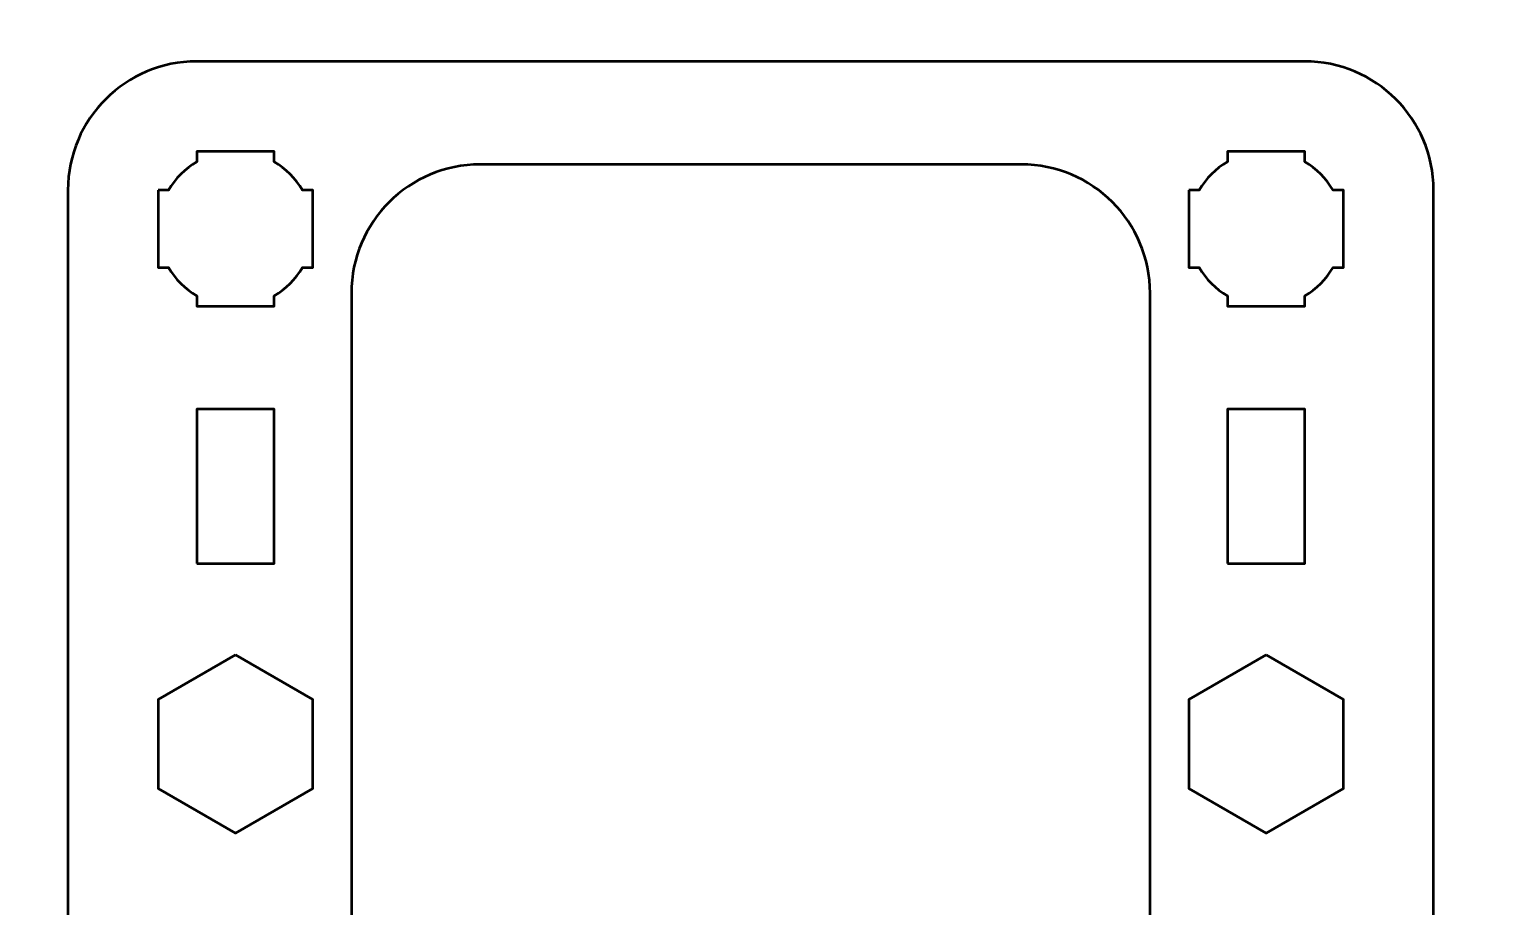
# Model space of a CAD drawing. Header units: centimetres. Extents: x -21 to 0, y -29.7 to 0.
# Drawn here: x -11.4 to -5.71, y -26.28 to -22.88 of the extents above; entities that cross this region are included whole.
import ezdxf

# ---------------------------------------------------------------- set-up
doc = ezdxf.new("R2010")
doc.units = ezdxf.units.CM
doc.header["$MEASUREMENT"] = 0
doc.layers.add('Layer 1', color=7, linetype='Continuous')

msp = doc.modelspace()

# ---------------------------------------------------------------- linework, layer by layer
at = {"layer": 'Layer 1', "lineweight": 53}
for points in [[(-10.75, -24.95), (-10.45, -24.95), (-10.45, -24.35), (-10.75, -24.35), (-10.75, -24.95)], [(-6.75, -24.95), (-6.45, -24.95), (-6.45, -24.35), (-6.75, -24.35), (-6.75, -24.95)]]:
    msp.add_lwpolyline(points, close=True, dxfattribs=at)
at = {"layer": 'Layer 1', "color": 1, "lineweight": 53}
msp.add_open_spline([(-21.00003, -29.19995), (-21.00003, -29.19995), (-21.00003, -2.89992), (-21.00003, -2.89992), (-21.00003, -2.89992), (-21.00003, -2.81709), (-20.93286, -2.74992), (-20.85003, -2.74992), (-20.85003, -2.74992), (-20.7672, -2.74992), (-20.70003, -2.68275), (-20.70003, -2.59992), (-20.70003, -2.59992), (-20.70003, -2.51709), (-20.7672, -2.44992), (-20.85003, -2.44992), (-20.85003, -2.44992), (-20.93286, -2.44992), (-21.00003, -2.38275), (-21.00003, -2.29992), (-21.00003, -2.29992), (-21.00003, -2.21709), (-20.93286, -2.14992), (-20.85003, -2.14992), (-20.85003, -2.14992), (-20.7672, -2.14992), (-20.70003, -2.08275), (-20.70003, -1.99992), (-20.70003, -1.99992), (-20.70003, -1.91709), (-20.7672, -1.84992), (-20.85003, -1.84992), (-20.85003, -1.84992), (-20.93286, -1.84992), (-21.00003, -1.78275), (-21.00003, -1.69992), (-21.00003, -1.69992), (-21.00003, -1.61709), (-20.93286, -1.54992), (-20.85003, -1.54992), (-20.85003, -1.54992), (-20.7672, -1.54992), (-20.70003, -1.48275), (-20.70003, -1.39992), (-20.70003, -1.39992), (-20.70003, -1.31709), (-20.7672, -1.24992), (-20.85003, -1.24992), (-20.85003, -1.24992), (-20.93286, -1.24992), (-21.00003, -1.18275), (-21.00003, -1.09992), (-21.00003, -1.09992), (-21.00003, -1.09992), (-21.00003, -0.49992), (-21.00003, -0.49992), (-21.00003, -0.49992), (-21.00003, -0.22295), (-20.77694, 0.00004), (-20.49994, 0.00004), (-20.49994, 0.00004), (-20.49994, 0.00004), (-0.50008, 0.00004), (-0.50008, 0.00004), (-0.50008, 0.00004), (-0.22294, 0.00004), (0.00002, -0.22295), (0.00002, -0.49992), (0.00002, -0.49992), (0.00002, -0.49992), (0.00002, -29.19995), (0.00002, -29.19995), (0.00002, -29.19995), (0.00002, -29.47695), (-0.22294, -29.70004), (-0.50008, -29.70004), (-0.50008, -29.70004), (-0.50008, -29.70004), (-20.49994, -29.70004), (-20.49994, -29.70004), (-20.49994, -29.70004), (-20.77694, -29.70004), (-21.00003, -29.47695), (-21.00003, -29.19995)], degree=3, knots=[0, 0, 0, 0, 0.047619, 0.047619, 0.047619, 0.047619, 0.0952381, 0.0952381, 0.0952381, 0.0952381, 0.1428571, 0.1428571, 0.1428571, 0.1428571, 0.1904762, 0.1904762, 0.1904762, 0.1904762, 0.2380952, 0.2380952, 0.2380952, 0.2380952, 0.2857143, 0.2857143, 0.2857143, 0.2857143, 0.3333333, 0.3333333, 0.3333333, 0.3333333, 0.3809524, 0.3809524, 0.3809524, 0.3809524, 0.4285714, 0.4285714, 0.4285714, 0.4285714, 0.4761905, 0.4761905, 0.4761905, 0.4761905, 0.5238095, 0.5238095, 0.5238095, 0.5238095, 0.5714286, 0.5714286, 0.5714286, 0.5714286, 0.6190476, 0.6190476, 0.6190476, 0.6190476, 0.6666667, 0.6666667, 0.6666667, 0.6666667, 0.7142857, 0.7142857, 0.7142857, 0.7142857, 0.7619048, 0.7619048, 0.7619048, 0.7619048, 0.8095238, 0.8095238, 0.8095238, 0.8095238, 0.8571429, 0.8571429, 0.8571429, 0.8571429, 0.9047619, 0.9047619, 0.9047619, 0.9047619, 0.952381, 0.952381, 0.952381, 0.952381, 1, 1, 1, 1], dxfattribs=at)
at = {"layer": 'Layer 1', "color": 3, "lineweight": 53}
msp.add_open_spline([(-11.25, -27.8), (-11.25, -27.8), (-11.25, -23.5), (-11.25, -23.5), (-11.25, -23.5), (-11.25, -23.22391), (-11.02609, -23), (-10.75, -23), (-10.75, -23), (-10.75, -23), (-6.45, -23), (-6.45, -23), (-6.45, -23), (-6.17391, -23), (-5.95, -23.22391), (-5.95, -23.5), (-5.95, -23.5), (-5.95, -23.5), (-5.95, -27.8), (-5.95, -27.8), (-5.95, -27.8), (-5.95, -28.07609), (-6.17391, -28.3), (-6.45, -28.3), (-6.45, -28.3), (-6.45, -28.3), (-10.75, -28.3), (-10.75, -28.3), (-10.75, -28.3), (-11.02609, -28.3), (-11.25, -28.07609), (-11.25, -27.8)], degree=3, knots=[0, 0, 0, 0, 0.125, 0.125, 0.125, 0.125, 0.25, 0.25, 0.25, 0.25, 0.375, 0.375, 0.375, 0.375, 0.5, 0.5, 0.5, 0.5, 0.625, 0.625, 0.625, 0.625, 0.75, 0.75, 0.75, 0.75, 0.875, 0.875, 0.875, 0.875, 1, 1, 1, 1], dxfattribs=at)
at = {"layer": 'Layer 1', "lineweight": 53}
for points, knots in [([(-10.9, -23.5), (-10.9, -23.5), (-10.85985, -23.5), (-10.85985, -23.5), (-10.85985, -23.5), (-10.8335, -23.45447), (-10.79553, -23.4165), (-10.75, -23.39015), (-10.75, -23.39015), (-10.75, -23.39015), (-10.75, -23.35), (-10.75, -23.35), (-10.75, -23.35), (-10.75, -23.35), (-10.6, -23.35), (-10.6, -23.35), (-10.6, -23.35), (-10.6, -23.35), (-10.45, -23.35), (-10.45, -23.35), (-10.45, -23.35), (-10.45, -23.35), (-10.45, -23.39015), (-10.45, -23.39015), (-10.45, -23.39015), (-10.40447, -23.4165), (-10.3665, -23.45447), (-10.34015, -23.5), (-10.34015, -23.5), (-10.34015, -23.5), (-10.3, -23.5), (-10.3, -23.5), (-10.3, -23.5), (-10.3, -23.5), (-10.3, -23.65), (-10.3, -23.65), (-10.3, -23.65), (-10.3, -23.65), (-10.3, -23.8), (-10.3, -23.8), (-10.3, -23.8), (-10.3, -23.8), (-10.34015, -23.8), (-10.34015, -23.8), (-10.34015, -23.8), (-10.3665, -23.84553), (-10.40447, -23.8835), (-10.45, -23.90985), (-10.45, -23.90985), (-10.45, -23.90985), (-10.45, -23.95), (-10.45, -23.95), (-10.45, -23.95), (-10.45, -23.95), (-10.6, -23.95), (-10.6, -23.95), (-10.6, -23.95), (-10.6, -23.95), (-10.75, -23.95), (-10.75, -23.95), (-10.75, -23.95), (-10.75, -23.95), (-10.75, -23.90985), (-10.75, -23.90985), (-10.75, -23.90985), (-10.79553, -23.8835), (-10.8335, -23.84553), (-10.85985, -23.8), (-10.85985, -23.8), (-10.85985, -23.8), (-10.9, -23.8), (-10.9, -23.8), (-10.9, -23.8), (-10.9, -23.8), (-10.9, -23.65), (-10.9, -23.65), (-10.9, -23.65), (-10.9, -23.65), (-10.9, -23.5), (-10.9, -23.5)], [0, 0, 0, 0, 0.05, 0.05, 0.05, 0.05, 0.1, 0.1, 0.1, 0.1, 0.15, 0.15, 0.15, 0.15, 0.2, 0.2, 0.2, 0.2, 0.25, 0.25, 0.25, 0.25, 0.3, 0.3, 0.3, 0.3, 0.35, 0.35, 0.35, 0.35, 0.4, 0.4, 0.4, 0.4, 0.45, 0.45, 0.45, 0.45, 0.5, 0.5, 0.5, 0.5, 0.55, 0.55, 0.55, 0.55, 0.6, 0.6, 0.6, 0.6, 0.65, 0.65, 0.65, 0.65, 0.7, 0.7, 0.7, 0.7, 0.75, 0.75, 0.75, 0.75, 0.8, 0.8, 0.8, 0.8, 0.85, 0.85, 0.85, 0.85, 0.9, 0.9, 0.9, 0.9, 0.95, 0.95, 0.95, 0.95, 1, 1, 1, 1]), ([(-6.9, -23.5), (-6.9, -23.5), (-6.85985, -23.5), (-6.85985, -23.5), (-6.85985, -23.5), (-6.8335, -23.45447), (-6.79553, -23.4165), (-6.75, -23.39015), (-6.75, -23.39015), (-6.75, -23.39015), (-6.75, -23.35), (-6.75, -23.35), (-6.75, -23.35), (-6.75, -23.35), (-6.6, -23.35), (-6.6, -23.35), (-6.6, -23.35), (-6.6, -23.35), (-6.45, -23.35), (-6.45, -23.35), (-6.45, -23.35), (-6.45, -23.35), (-6.45, -23.39015), (-6.45, -23.39015), (-6.45, -23.39015), (-6.40447, -23.4165), (-6.3665, -23.45447), (-6.34015, -23.5), (-6.34015, -23.5), (-6.34015, -23.5), (-6.3, -23.5), (-6.3, -23.5), (-6.3, -23.5), (-6.3, -23.5), (-6.3, -23.65), (-6.3, -23.65), (-6.3, -23.65), (-6.3, -23.65), (-6.3, -23.8), (-6.3, -23.8), (-6.3, -23.8), (-6.3, -23.8), (-6.34015, -23.8), (-6.34015, -23.8), (-6.34015, -23.8), (-6.3665, -23.84553), (-6.40447, -23.8835), (-6.45, -23.90985), (-6.45, -23.90985), (-6.45, -23.90985), (-6.45, -23.95), (-6.45, -23.95), (-6.45, -23.95), (-6.45, -23.95), (-6.6, -23.95), (-6.6, -23.95), (-6.6, -23.95), (-6.6, -23.95), (-6.75, -23.95), (-6.75, -23.95), (-6.75, -23.95), (-6.75, -23.95), (-6.75, -23.90985), (-6.75, -23.90985), (-6.75, -23.90985), (-6.79553, -23.8835), (-6.8335, -23.84553), (-6.85985, -23.8), (-6.85985, -23.8), (-6.85985, -23.8), (-6.9, -23.8), (-6.9, -23.8), (-6.9, -23.8), (-6.9, -23.8), (-6.9, -23.65), (-6.9, -23.65), (-6.9, -23.65), (-6.9, -23.65), (-6.9, -23.5), (-6.9, -23.5)], [0, 0, 0, 0, 0.05, 0.05, 0.05, 0.05, 0.1, 0.1, 0.1, 0.1, 0.15, 0.15, 0.15, 0.15, 0.2, 0.2, 0.2, 0.2, 0.25, 0.25, 0.25, 0.25, 0.3, 0.3, 0.3, 0.3, 0.35, 0.35, 0.35, 0.35, 0.4, 0.4, 0.4, 0.4, 0.45, 0.45, 0.45, 0.45, 0.5, 0.5, 0.5, 0.5, 0.55, 0.55, 0.55, 0.55, 0.6, 0.6, 0.6, 0.6, 0.65, 0.65, 0.65, 0.65, 0.7, 0.7, 0.7, 0.7, 0.75, 0.75, 0.75, 0.75, 0.8, 0.8, 0.8, 0.8, 0.85, 0.85, 0.85, 0.85, 0.9, 0.9, 0.9, 0.9, 0.95, 0.95, 0.95, 0.95, 1, 1, 1, 1]), ([(-10.15, -27.4), (-10.15, -27.4), (-10.15, -23.9), (-10.15, -23.9), (-10.15, -23.9), (-10.15, -23.62391), (-9.92609, -23.4), (-9.65, -23.4), (-9.65, -23.4), (-9.65, -23.4), (-7.55, -23.4), (-7.55, -23.4), (-7.55, -23.4), (-7.27391, -23.4), (-7.05, -23.62391), (-7.05, -23.9), (-7.05, -23.9), (-7.05, -23.9), (-7.05, -27.4), (-7.05, -27.4), (-7.05, -27.4), (-7.05, -27.67609), (-7.27391, -27.9), (-7.55, -27.9), (-7.55, -27.9), (-7.55, -27.9), (-9.65, -27.9), (-9.65, -27.9), (-9.65, -27.9), (-9.92609, -27.9), (-10.15, -27.67609), (-10.15, -27.4)], [0, 0, 0, 0, 0.125, 0.125, 0.125, 0.125, 0.25, 0.25, 0.25, 0.25, 0.375, 0.375, 0.375, 0.375, 0.5, 0.5, 0.5, 0.5, 0.625, 0.625, 0.625, 0.625, 0.75, 0.75, 0.75, 0.75, 0.875, 0.875, 0.875, 0.875, 1, 1, 1, 1]), ([(-10.6, -25.30359), (-10.6, -25.30359), (-10.45, -25.39019), (-10.45, -25.39019), (-10.45, -25.39019), (-10.45, -25.39019), (-10.3, -25.47679), (-10.3, -25.47679), (-10.3, -25.47679), (-10.3, -25.47679), (-10.3, -25.65), (-10.3, -25.65), (-10.3, -25.65), (-10.3, -25.65), (-10.3, -25.82321), (-10.3, -25.82321), (-10.3, -25.82321), (-10.3, -25.82321), (-10.45, -25.90981), (-10.45, -25.90981), (-10.45, -25.90981), (-10.45, -25.90981), (-10.6, -25.99641), (-10.6, -25.99641), (-10.6, -25.99641), (-10.6, -25.99641), (-10.75, -25.90981), (-10.75, -25.90981), (-10.75, -25.90981), (-10.75, -25.90981), (-10.9, -25.82321), (-10.9, -25.82321), (-10.9, -25.82321), (-10.9, -25.82321), (-10.9, -25.65), (-10.9, -25.65), (-10.9, -25.65), (-10.9, -25.65), (-10.9, -25.47679), (-10.9, -25.47679), (-10.9, -25.47679), (-10.9, -25.47679), (-10.75, -25.39019), (-10.75, -25.39019), (-10.75, -25.39019), (-10.75, -25.39019), (-10.6, -25.30359), (-10.6, -25.30359)], [0, 0, 0, 0, 0.0833333, 0.0833333, 0.0833333, 0.0833333, 0.1666667, 0.1666667, 0.1666667, 0.1666667, 0.25, 0.25, 0.25, 0.25, 0.3333333, 0.3333333, 0.3333333, 0.3333333, 0.4166667, 0.4166667, 0.4166667, 0.4166667, 0.5, 0.5, 0.5, 0.5, 0.5833333, 0.5833333, 0.5833333, 0.5833333, 0.6666667, 0.6666667, 0.6666667, 0.6666667, 0.75, 0.75, 0.75, 0.75, 0.8333333, 0.8333333, 0.8333333, 0.8333333, 0.9166667, 0.9166667, 0.9166667, 0.9166667, 1, 1, 1, 1]), ([(-6.6, -25.30359), (-6.6, -25.30359), (-6.45, -25.39019), (-6.45, -25.39019), (-6.45, -25.39019), (-6.45, -25.39019), (-6.3, -25.47679), (-6.3, -25.47679), (-6.3, -25.47679), (-6.3, -25.47679), (-6.3, -25.65), (-6.3, -25.65), (-6.3, -25.65), (-6.3, -25.65), (-6.3, -25.82321), (-6.3, -25.82321), (-6.3, -25.82321), (-6.3, -25.82321), (-6.45, -25.90981), (-6.45, -25.90981), (-6.45, -25.90981), (-6.45, -25.90981), (-6.6, -25.99641), (-6.6, -25.99641), (-6.6, -25.99641), (-6.6, -25.99641), (-6.75, -25.90981), (-6.75, -25.90981), (-6.75, -25.90981), (-6.75, -25.90981), (-6.9, -25.82321), (-6.9, -25.82321), (-6.9, -25.82321), (-6.9, -25.82321), (-6.9, -25.65), (-6.9, -25.65), (-6.9, -25.65), (-6.9, -25.65), (-6.9, -25.47679), (-6.9, -25.47679), (-6.9, -25.47679), (-6.9, -25.47679), (-6.75, -25.39019), (-6.75, -25.39019), (-6.75, -25.39019), (-6.75, -25.39019), (-6.6, -25.30359), (-6.6, -25.30359)], [0, 0, 0, 0, 0.0833333, 0.0833333, 0.0833333, 0.0833333, 0.1666667, 0.1666667, 0.1666667, 0.1666667, 0.25, 0.25, 0.25, 0.25, 0.3333333, 0.3333333, 0.3333333, 0.3333333, 0.4166667, 0.4166667, 0.4166667, 0.4166667, 0.5, 0.5, 0.5, 0.5, 0.5833333, 0.5833333, 0.5833333, 0.5833333, 0.6666667, 0.6666667, 0.6666667, 0.6666667, 0.75, 0.75, 0.75, 0.75, 0.8333333, 0.8333333, 0.8333333, 0.8333333, 0.9166667, 0.9166667, 0.9166667, 0.9166667, 1, 1, 1, 1])]:
    msp.add_open_spline(points, degree=3, knots=knots, dxfattribs=at)

doc.saveas('drawing.dxf')
